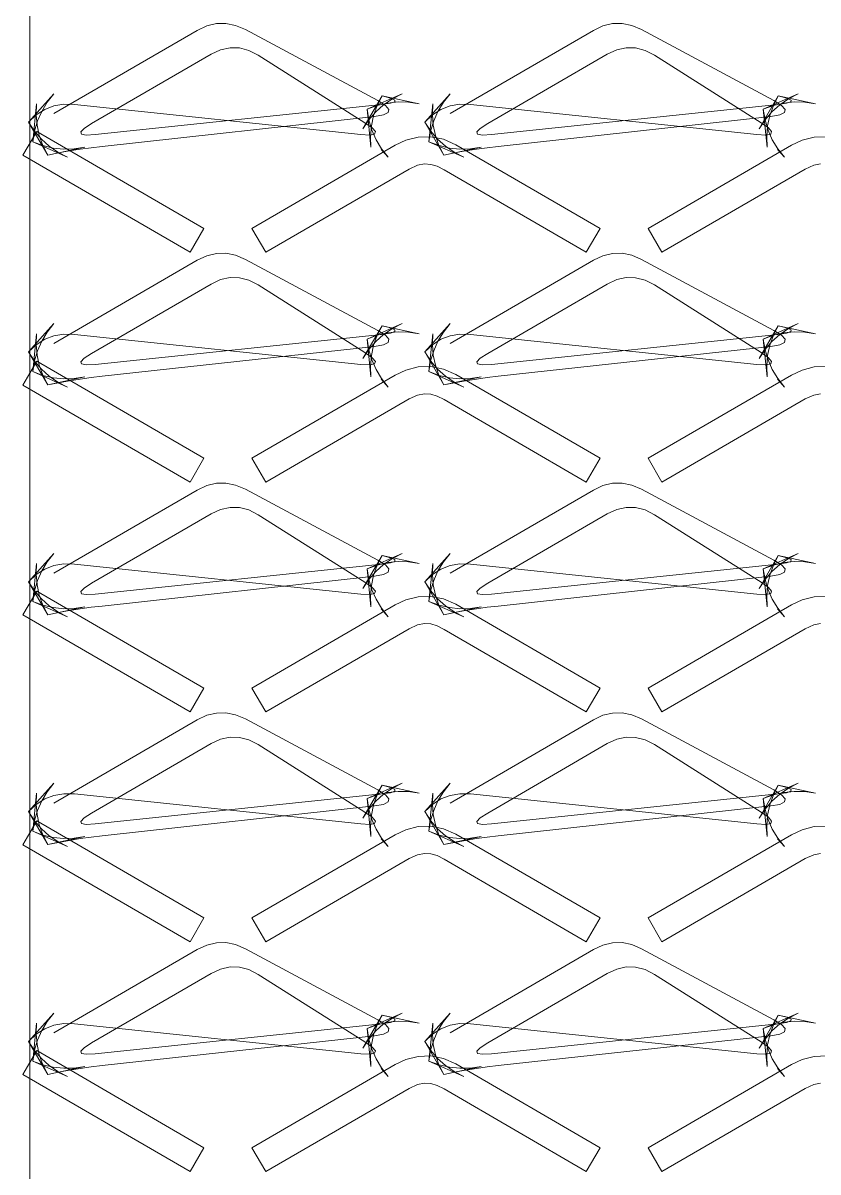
# Model space of a CAD drawing. Header units: metres. Extents: x 0 to 22, y 0 to 162.
# Drawn here: x -0.13 to 14.28, y 17.59 to 38.41 of the extents above; entities that cross this region are included whole.
import ezdxf

# ---------------------------------------------------------------- set-up
doc = ezdxf.new("R2010")
doc.units = ezdxf.units.M
doc.layers.add('TOP', color=1, linetype='Continuous', lineweight=0)

msp = doc.modelspace()

# ---------------------------------------------------------------- linework, layer by layer
at = {"layer": 'TOP'}
for p, q in [((3.032, 38.28), (3.205, 38.361)), ((3.205, 38.361), (3.379, 38.403)), ((3.379, 38.403), (3.554, 38.406)), ((3.554, 38.406), (3.729, 38.37)), ((3.729, 38.37), (3.905, 38.295)), ((10.212, 38.28), (10.385, 38.361)), ((10.385, 38.361), (10.559, 38.403)), ((10.559, 38.403), (10.734, 38.406)), ((10.734, 38.406), (10.909, 38.37)), ((10.909, 38.37), (11.085, 38.295)), ((0.435, 36.772), (3.032, 38.28)), ((3.905, 38.295), (6.305, 37.009)), ((7.615, 36.772), (10.212, 38.28)), ((11.085, 38.295), (13.485, 37.009)), ((3.456, 37.928), (3.283, 37.848)), ((3.627, 37.966), (3.456, 37.928)), ((3.798, 37.962), (3.627, 37.966)), ((3.969, 37.918), (3.798, 37.962)), ((4.138, 37.831), (3.969, 37.918)), ((10.636, 37.928), (10.463, 37.848)), ((10.807, 37.966), (10.636, 37.928)), ((10.978, 37.962), (10.807, 37.966)), ((11.149, 37.918), (10.978, 37.962)), ((11.318, 37.831), (11.149, 37.918)), ((3.283, 37.848), (1.118, 36.591)), ((6.072, 36.607), (4.138, 37.831)), ((10.463, 37.848), (8.298, 36.591)), ((13.252, 36.607), (11.318, 37.831)), ((0.436, 37.131), (-0.025, 36.616)), ((0.314, 36.977), (0.436, 37.131)), ((6.035, 36.496), (6.382, 37.094)), ((6.112, 36.851), (6.744, 37.131)), ((6.382, 37.094), (6.294, 36.918)), ((6.538, 37.054), (6.382, 37.094)), ((6.382, 37.094), (7.058, 36.948)), ((6.744, 37.131), (6.569, 37.041)), ((7.616, 37.131), (7.155, 36.616)), ((7.494, 36.977), (7.616, 37.131)), ((13.215, 36.496), (13.562, 37.094)), ((13.292, 36.851), (13.924, 37.131)), ((13.562, 37.094), (13.474, 36.918)), ((13.718, 37.054), (13.562, 37.094)), ((13.562, 37.094), (14.238, 36.948)), ((13.924, 37.131), (13.749, 37.041)), ((0.122, 36.948), (0.052, 36.261)), ((0.114, 36.752), (0.122, 36.948)), ((0.215, 36.813), (0.314, 36.977)), ((0.268, 36.846), (0.435, 36.91)), ((0.435, 36.91), (0.614, 36.94)), ((0.614, 36.94), (0.806, 36.936)), ((0.806, 36.936), (5.997, 36.392)), ((1.183, 36.392), (6.374, 36.936)), ((6.296, 36.92), (6.112, 36.851)), ((6.294, 36.918), (6.23, 36.737)), ((6.411, 36.932), (6.269, 36.805)), ((6.482, 36.964), (6.296, 36.92)), ((6.305, 37.009), (6.444, 36.921)), ((6.374, 36.936), (6.533, 36.959)), ((6.569, 37.041), (6.411, 36.932)), ((6.444, 36.921), (6.507, 36.849)), ((6.672, 36.983), (6.482, 36.964)), ((6.533, 36.959), (6.614, 36.987)), ((6.615, 37.018), (6.538, 37.054)), ((6.614, 36.987), (6.615, 37.018)), ((6.863, 36.978), (6.672, 36.983)), ((7.058, 36.948), (6.863, 36.978)), ((7.302, 36.948), (7.232, 36.261)), ((7.294, 36.752), (7.302, 36.948)), ((7.395, 36.813), (7.494, 36.977)), ((7.448, 36.846), (7.615, 36.91)), ((7.615, 36.91), (7.794, 36.94)), ((7.794, 36.94), (7.986, 36.936)), ((7.986, 36.936), (13.177, 36.392)), ((8.363, 36.392), (13.554, 36.936)), ((13.476, 36.92), (13.292, 36.851)), ((13.474, 36.918), (13.41, 36.737)), ((13.591, 36.932), (13.449, 36.805)), ((13.662, 36.964), (13.476, 36.92)), ((13.485, 37.009), (13.624, 36.921)), ((13.554, 36.936), (13.713, 36.959)), ((13.749, 37.041), (13.591, 36.932)), ((13.624, 36.921), (13.687, 36.849)), ((13.852, 36.983), (13.662, 36.964)), ((13.713, 36.959), (13.794, 36.987)), ((13.795, 37.018), (13.718, 37.054)), ((13.794, 36.987), (13.795, 37.018)), ((14.043, 36.978), (13.852, 36.983)), ((14.238, 36.948), (14.043, 36.978)), ((-0.025, 36.616), (0.115, 36.748)), ((0.13, 36.561), (0.114, 36.752)), ((0.115, 36.748), (0.268, 36.846)), ((0.138, 36.639), (0.215, 36.813)), ((6.248, 36.718), (1.308, 36.178)), ((6.144, 36.66), (6.035, 36.496)), ((6.182, 36.164), (6.112, 36.851)), ((6.112, 36.851), (6.143, 36.657)), ((6.143, 36.657), (6.198, 36.473)), ((6.269, 36.805), (6.144, 36.66)), ((6.23, 36.737), (6.19, 36.551)), ((6.41, 36.747), (6.248, 36.718)), ((6.496, 36.791), (6.41, 36.747)), ((6.507, 36.849), (6.496, 36.791)), ((7.155, 36.616), (7.295, 36.748)), ((7.31, 36.561), (7.294, 36.752)), ((7.295, 36.748), (7.448, 36.846)), ((7.318, 36.639), (7.395, 36.813)), ((13.428, 36.718), (8.488, 36.178)), ((13.324, 36.66), (13.215, 36.496)), ((13.362, 36.164), (13.292, 36.851)), ((13.292, 36.851), (13.323, 36.657)), ((13.323, 36.657), (13.378, 36.473)), ((13.449, 36.805), (13.324, 36.66)), ((13.41, 36.737), (13.37, 36.551)), ((13.59, 36.747), (13.428, 36.718)), ((13.676, 36.791), (13.59, 36.747)), ((13.687, 36.849), (13.676, 36.791)), ((-0.126, 36.017), (0.126, 36.449)), ((0.084, 36.453), (-0.025, 36.616)), ((-0.025, 36.616), (0.322, 36.019)), ((0.052, 36.261), (0.083, 36.455)), ((0.083, 36.455), (0.138, 36.639)), ((0.209, 36.307), (0.084, 36.453)), ((0.126, 36.449), (3.155, 34.69)), ((0.17, 36.375), (0.13, 36.561)), ((0.982, 36.503), (0.921, 36.439)), ((0.921, 36.439), (0.934, 36.399)), ((1.118, 36.591), (0.982, 36.503)), ((6.204, 36.513), (6.072, 36.607)), ((6.19, 36.551), (6.174, 36.36)), ((6.198, 36.473), (6.275, 36.299)), ((6.263, 36.445), (6.204, 36.513)), ((6.248, 36.402), (6.263, 36.445)), ((7.264, 36.453), (7.155, 36.616)), ((7.155, 36.616), (7.502, 36.019)), ((7.232, 36.261), (7.263, 36.455)), ((7.263, 36.455), (7.318, 36.639)), ((7.389, 36.307), (7.264, 36.453)), ((7.35, 36.375), (7.31, 36.561)), ((8.162, 36.503), (8.101, 36.439)), ((8.101, 36.439), (8.114, 36.399)), ((8.298, 36.591), (8.162, 36.503)), ((13.384, 36.513), (13.252, 36.607)), ((13.37, 36.551), (13.354, 36.36)), ((13.378, 36.473), (13.455, 36.299)), ((13.443, 36.445), (13.384, 36.513)), ((13.428, 36.402), (13.443, 36.445)), ((0.236, 36.193), (0.052, 36.261)), ((0.052, 36.261), (0.684, 35.982)), ((0.234, 36.194), (0.17, 36.375)), ((0.351, 36.18), (0.209, 36.307)), ((0.934, 36.399), (1.021, 36.383)), ((1.021, 36.383), (1.183, 36.392)), ((5.997, 36.392), (6.159, 36.384)), ((6.159, 36.384), (6.248, 36.402)), ((6.174, 36.36), (6.182, 36.164)), ((6.275, 36.299), (6.374, 36.136)), ((6.622, 36.198), (6.815, 36.289)), ((6.815, 36.289), (7.037, 36.346)), ((7.037, 36.346), (7.266, 36.352)), ((7.416, 36.193), (7.232, 36.261)), ((7.232, 36.261), (7.864, 35.982)), ((7.266, 36.352), (7.496, 36.306)), ((7.414, 36.194), (7.35, 36.375)), ((7.531, 36.18), (7.389, 36.307)), ((7.496, 36.306), (7.718, 36.209)), ((8.114, 36.399), (8.201, 36.383)), ((8.201, 36.383), (8.363, 36.392)), ((13.177, 36.392), (13.339, 36.384)), ((13.339, 36.384), (13.428, 36.402)), ((13.354, 36.36), (13.362, 36.164)), ((13.455, 36.299), (13.554, 36.136)), ((13.802, 36.198), (13.995, 36.289)), ((13.995, 36.289), (14.217, 36.346)), ((14.217, 36.346), (14.446, 36.352)), ((0.322, 36.019), (0.234, 36.194)), ((0.423, 36.148), (0.236, 36.193)), ((0.322, 36.019), (0.998, 36.164)), ((0.518, 36.059), (0.322, 36.019)), ((0.509, 36.072), (0.351, 36.18)), ((0.612, 36.129), (0.423, 36.148)), ((0.684, 35.982), (0.509, 36.072)), ((0.715, 36.095), (0.518, 36.059)), ((0.804, 36.134), (0.612, 36.129)), ((0.912, 36.127), (0.715, 36.095)), ((0.998, 36.164), (0.804, 36.134)), ((1.11, 36.154), (0.912, 36.127)), ((1.308, 36.178), (1.11, 36.154)), ((4.025, 34.69), (6.622, 36.198)), ((6.496, 35.982), (6.369, 36.124)), ((6.374, 36.136), (6.496, 35.982)), ((7.502, 36.019), (7.414, 36.194)), ((7.603, 36.148), (7.416, 36.193)), ((7.502, 36.019), (8.178, 36.164)), ((7.698, 36.059), (7.502, 36.019)), ((7.689, 36.072), (7.531, 36.18)), ((7.792, 36.129), (7.603, 36.148)), ((7.864, 35.982), (7.689, 36.072)), ((7.895, 36.095), (7.698, 36.059)), ((7.718, 36.209), (10.335, 34.69)), ((7.984, 36.134), (7.792, 36.129)), ((8.092, 36.127), (7.895, 36.095)), ((8.178, 36.164), (7.984, 36.134)), ((8.29, 36.154), (8.092, 36.127)), ((8.488, 36.178), (8.29, 36.154)), ((11.205, 34.69), (13.802, 36.198)), ((13.676, 35.982), (13.549, 36.124)), ((13.554, 36.136), (13.676, 35.982)), ((2.904, 34.258), (-0.126, 36.017)), ((7.026, 35.835), (6.873, 35.766)), ((7.15, 35.859), (7.026, 35.835)), ((7.266, 35.852), (7.15, 35.859)), ((7.383, 35.819), (7.266, 35.852)), ((7.507, 35.755), (7.383, 35.819)), ((14.206, 35.835), (14.053, 35.766)), ((14.33, 35.859), (14.206, 35.835)), ((6.873, 35.766), (4.276, 34.258)), ((10.084, 34.258), (7.507, 35.755)), ((14.053, 35.766), (11.456, 34.258)), ((3.155, 34.69), (2.904, 34.258)), ((4.276, 34.258), (4.025, 34.69)), ((10.335, 34.69), (10.084, 34.258)), ((11.456, 34.258), (11.205, 34.69)), ((3.032, 34.116), (3.205, 34.197)), ((3.205, 34.197), (3.379, 34.239)), ((3.379, 34.239), (3.554, 34.242)), ((3.554, 34.242), (3.729, 34.206)), ((3.729, 34.206), (3.905, 34.131)), ((10.212, 34.116), (10.385, 34.197)), ((10.385, 34.197), (10.559, 34.239)), ((10.559, 34.239), (10.734, 34.242)), ((10.734, 34.242), (10.909, 34.206)), ((10.909, 34.206), (11.085, 34.131)), ((0.435, 32.608), (3.032, 34.116)), ((3.905, 34.131), (6.305, 32.844)), ((7.615, 32.608), (10.212, 34.116)), ((11.085, 34.131), (13.485, 32.844)), ((3.456, 33.763), (3.283, 33.683)), ((3.627, 33.801), (3.456, 33.763)), ((3.798, 33.798), (3.627, 33.801)), ((3.969, 33.753), (3.798, 33.798)), ((4.138, 33.667), (3.969, 33.753)), ((10.636, 33.763), (10.463, 33.683)), ((10.807, 33.801), (10.636, 33.763)), ((10.978, 33.798), (10.807, 33.801)), ((11.149, 33.753), (10.978, 33.798)), ((11.318, 33.667), (11.149, 33.753)), ((3.283, 33.683), (1.118, 32.427)), ((6.072, 32.443), (4.138, 33.667)), ((10.463, 33.683), (8.298, 32.427)), ((13.252, 32.443), (11.318, 33.667)), ((0.436, 32.966), (-0.025, 32.452)), ((0.314, 32.813), (0.436, 32.966)), ((6.035, 32.332), (6.382, 32.929)), ((6.112, 32.687), (6.744, 32.966)), ((6.382, 32.929), (6.294, 32.754)), ((6.538, 32.889), (6.382, 32.929)), ((6.382, 32.929), (7.058, 32.784)), ((6.744, 32.966), (6.569, 32.876)), ((7.616, 32.966), (7.155, 32.452)), ((7.494, 32.813), (7.616, 32.966)), ((13.215, 32.332), (13.562, 32.929)), ((13.292, 32.687), (13.924, 32.966)), ((13.562, 32.929), (13.474, 32.754)), ((13.718, 32.889), (13.562, 32.929)), ((13.562, 32.929), (14.238, 32.784)), ((13.924, 32.966), (13.749, 32.876)), ((0.122, 32.784), (0.052, 32.097)), ((0.114, 32.588), (0.122, 32.784)), ((0.215, 32.649), (0.314, 32.813)), ((0.268, 32.682), (0.435, 32.746)), ((0.435, 32.746), (0.614, 32.776)), ((0.614, 32.776), (0.806, 32.772)), ((0.806, 32.772), (5.997, 32.228)), ((1.183, 32.228), (6.374, 32.772)), ((6.296, 32.756), (6.112, 32.687)), ((6.294, 32.754), (6.23, 32.573)), ((6.411, 32.768), (6.269, 32.641)), ((6.482, 32.8), (6.296, 32.756)), ((6.305, 32.844), (6.444, 32.757)), ((6.374, 32.772), (6.533, 32.795)), ((6.569, 32.876), (6.411, 32.768)), ((6.444, 32.757), (6.507, 32.684)), ((6.672, 32.819), (6.482, 32.8)), ((6.533, 32.795), (6.614, 32.822)), ((6.615, 32.854), (6.538, 32.889)), ((6.614, 32.822), (6.615, 32.854)), ((6.863, 32.814), (6.672, 32.819)), ((7.058, 32.784), (6.863, 32.814)), ((7.302, 32.784), (7.232, 32.097)), ((7.294, 32.588), (7.302, 32.784)), ((7.395, 32.649), (7.494, 32.813)), ((7.448, 32.682), (7.615, 32.746)), ((7.615, 32.746), (7.794, 32.776)), ((7.794, 32.776), (7.986, 32.772)), ((7.986, 32.772), (13.177, 32.228)), ((8.363, 32.228), (13.554, 32.772)), ((13.476, 32.756), (13.292, 32.687)), ((13.474, 32.754), (13.41, 32.573)), ((13.591, 32.768), (13.449, 32.641)), ((13.662, 32.8), (13.476, 32.756)), ((13.485, 32.844), (13.624, 32.757)), ((13.554, 32.772), (13.713, 32.795)), ((13.749, 32.876), (13.591, 32.768)), ((13.624, 32.757), (13.687, 32.684)), ((13.852, 32.819), (13.662, 32.8)), ((13.713, 32.795), (13.794, 32.822)), ((13.795, 32.854), (13.718, 32.889)), ((13.794, 32.822), (13.795, 32.854)), ((14.043, 32.814), (13.852, 32.819)), ((14.238, 32.784), (14.043, 32.814)), ((-0.025, 32.452), (0.115, 32.584)), ((0.13, 32.397), (0.114, 32.588)), ((0.115, 32.584), (0.268, 32.682)), ((0.138, 32.475), (0.215, 32.649)), ((6.248, 32.554), (1.308, 32.014)), ((6.144, 32.496), (6.035, 32.332)), ((6.182, 32), (6.112, 32.687)), ((6.112, 32.687), (6.143, 32.493)), ((6.143, 32.493), (6.198, 32.309)), ((6.269, 32.641), (6.144, 32.496)), ((6.23, 32.573), (6.19, 32.387)), ((6.41, 32.583), (6.248, 32.554)), ((6.496, 32.626), (6.41, 32.583)), ((6.507, 32.684), (6.496, 32.626)), ((7.155, 32.452), (7.295, 32.584)), ((7.31, 32.397), (7.294, 32.588)), ((7.295, 32.584), (7.448, 32.682)), ((7.318, 32.475), (7.395, 32.649)), ((13.428, 32.554), (8.488, 32.014)), ((13.324, 32.496), (13.215, 32.332)), ((13.362, 32), (13.292, 32.687)), ((13.292, 32.687), (13.323, 32.493)), ((13.323, 32.493), (13.378, 32.309)), ((13.449, 32.641), (13.324, 32.496)), ((13.41, 32.573), (13.37, 32.387)), ((13.59, 32.583), (13.428, 32.554)), ((13.676, 32.626), (13.59, 32.583)), ((13.687, 32.684), (13.676, 32.626)), ((-0.126, 31.852), (0.126, 32.285)), ((0.084, 32.288), (-0.025, 32.452)), ((-0.025, 32.452), (0.322, 31.854)), ((0.052, 32.097), (0.083, 32.291)), ((0.083, 32.291), (0.138, 32.475)), ((0.209, 32.143), (0.084, 32.288)), ((0.126, 32.285), (3.155, 30.526)), ((0.17, 32.211), (0.13, 32.397)), ((0.982, 32.338), (0.921, 32.274)), ((0.921, 32.274), (0.934, 32.235)), ((1.118, 32.427), (0.982, 32.338)), ((6.204, 32.349), (6.072, 32.443)), ((6.19, 32.387), (6.174, 32.196)), ((6.198, 32.309), (6.275, 32.135)), ((6.263, 32.28), (6.204, 32.349)), ((6.248, 32.237), (6.263, 32.28)), ((7.264, 32.288), (7.155, 32.452)), ((7.155, 32.452), (7.502, 31.854)), ((7.232, 32.097), (7.263, 32.291)), ((7.263, 32.291), (7.318, 32.475)), ((7.389, 32.143), (7.264, 32.288)), ((7.35, 32.211), (7.31, 32.397)), ((8.162, 32.338), (8.101, 32.274)), ((8.101, 32.274), (8.114, 32.235)), ((8.298, 32.427), (8.162, 32.338)), ((13.384, 32.349), (13.252, 32.443)), ((13.37, 32.387), (13.354, 32.196)), ((13.378, 32.309), (13.455, 32.135)), ((13.443, 32.28), (13.384, 32.349)), ((13.428, 32.237), (13.443, 32.28)), ((0.236, 32.028), (0.052, 32.097)), ((0.052, 32.097), (0.684, 31.817)), ((0.234, 32.03), (0.17, 32.211)), ((0.351, 32.016), (0.209, 32.143)), ((0.934, 32.235), (1.021, 32.219)), ((1.021, 32.219), (1.183, 32.228)), ((5.997, 32.228), (6.159, 32.22)), ((6.159, 32.22), (6.248, 32.237)), ((6.174, 32.196), (6.182, 32)), ((6.275, 32.135), (6.374, 31.971)), ((6.622, 32.034), (6.815, 32.125)), ((6.815, 32.125), (7.037, 32.181)), ((7.037, 32.181), (7.266, 32.188)), ((7.416, 32.028), (7.232, 32.097)), ((7.232, 32.097), (7.864, 31.817)), ((7.266, 32.188), (7.496, 32.141)), ((7.414, 32.03), (7.35, 32.211)), ((7.531, 32.016), (7.389, 32.143)), ((7.496, 32.141), (7.718, 32.044)), ((8.114, 32.235), (8.201, 32.219)), ((8.201, 32.219), (8.363, 32.228)), ((13.177, 32.228), (13.339, 32.22)), ((13.339, 32.22), (13.428, 32.237)), ((13.354, 32.196), (13.362, 32)), ((13.455, 32.135), (13.554, 31.971)), ((13.802, 32.034), (13.995, 32.125)), ((13.995, 32.125), (14.217, 32.181)), ((14.217, 32.181), (14.446, 32.188)), ((0.322, 31.854), (0.234, 32.03)), ((0.423, 31.984), (0.236, 32.028)), ((0.322, 31.854), (0.998, 32)), ((0.518, 31.894), (0.322, 31.854)), ((0.509, 31.907), (0.351, 32.016)), ((0.612, 31.965), (0.423, 31.984)), ((0.684, 31.817), (0.509, 31.907)), ((0.715, 31.93), (0.518, 31.894)), ((0.804, 31.97), (0.612, 31.965)), ((0.912, 31.962), (0.715, 31.93)), ((0.998, 32), (0.804, 31.97)), ((1.11, 31.99), (0.912, 31.962)), ((1.308, 32.014), (1.11, 31.99)), ((4.025, 30.526), (6.622, 32.034)), ((6.496, 31.817), (6.369, 31.959)), ((6.374, 31.971), (6.496, 31.817)), ((7.502, 31.854), (7.414, 32.03)), ((7.603, 31.984), (7.416, 32.028)), ((7.502, 31.854), (8.178, 32)), ((7.698, 31.894), (7.502, 31.854)), ((7.689, 31.907), (7.531, 32.016)), ((7.792, 31.965), (7.603, 31.984)), ((7.864, 31.817), (7.689, 31.907)), ((7.895, 31.93), (7.698, 31.894)), ((7.718, 32.044), (10.335, 30.526)), ((7.984, 31.97), (7.792, 31.965)), ((8.092, 31.962), (7.895, 31.93)), ((8.178, 32), (7.984, 31.97)), ((8.29, 31.99), (8.092, 31.962)), ((8.488, 32.014), (8.29, 31.99)), ((11.205, 30.526), (13.802, 32.034)), ((13.676, 31.817), (13.549, 31.959)), ((13.554, 31.971), (13.676, 31.817)), ((2.904, 30.093), (-0.126, 31.852)), ((7.026, 31.671), (6.873, 31.601)), ((7.15, 31.694), (7.026, 31.671)), ((7.266, 31.688), (7.15, 31.694)), ((7.383, 31.654), (7.266, 31.688)), ((7.507, 31.591), (7.383, 31.654)), ((14.206, 31.671), (14.053, 31.601)), ((14.33, 31.694), (14.206, 31.671)), ((6.873, 31.601), (4.276, 30.093)), ((10.084, 30.093), (7.507, 31.591)), ((14.053, 31.601), (11.456, 30.093)), ((3.155, 30.526), (2.904, 30.093)), ((4.276, 30.093), (4.025, 30.526)), ((10.335, 30.526), (10.084, 30.093)), ((11.456, 30.093), (11.205, 30.526)), ((3.032, 29.951), (3.205, 30.032)), ((3.205, 30.032), (3.379, 30.074)), ((3.379, 30.074), (3.554, 30.077)), ((3.554, 30.077), (3.729, 30.041)), ((3.729, 30.041), (3.905, 29.966)), ((10.212, 29.951), (10.385, 30.032)), ((10.385, 30.032), (10.559, 30.074)), ((10.559, 30.074), (10.734, 30.077)), ((10.734, 30.077), (10.909, 30.041)), ((10.909, 30.041), (11.085, 29.966)), ((0.435, 28.444), (3.032, 29.951)), ((3.905, 29.966), (6.305, 28.68)), ((7.615, 28.444), (10.212, 29.951)), ((11.085, 29.966), (13.485, 28.68)), ((3.456, 29.599), (3.283, 29.519)), ((3.627, 29.637), (3.456, 29.599)), ((3.798, 29.634), (3.627, 29.637)), ((3.969, 29.589), (3.798, 29.634)), ((4.138, 29.503), (3.969, 29.589)), ((10.636, 29.599), (10.463, 29.519)), ((10.807, 29.637), (10.636, 29.599)), ((10.978, 29.634), (10.807, 29.637)), ((11.149, 29.589), (10.978, 29.634)), ((11.318, 29.503), (11.149, 29.589)), ((3.283, 29.519), (1.118, 28.262)), ((6.072, 28.279), (4.138, 29.503)), ((10.463, 29.519), (8.298, 28.262)), ((13.252, 28.279), (11.318, 29.503)), ((0.436, 28.802), (-0.025, 28.288)), ((0.314, 28.648), (0.436, 28.802)), ((6.035, 28.167), (6.382, 28.765)), ((6.112, 28.523), (6.744, 28.802)), ((6.382, 28.765), (6.294, 28.589)), ((6.538, 28.725), (6.382, 28.765)), ((6.382, 28.765), (7.058, 28.62)), ((6.744, 28.802), (6.569, 28.712)), ((7.616, 28.802), (7.155, 28.288)), ((7.494, 28.648), (7.616, 28.802)), ((13.215, 28.167), (13.562, 28.765)), ((13.292, 28.523), (13.924, 28.802)), ((13.562, 28.765), (13.474, 28.589)), ((13.718, 28.725), (13.562, 28.765)), ((13.562, 28.765), (14.238, 28.62)), ((13.924, 28.802), (13.749, 28.712)), ((0.122, 28.62), (0.052, 27.932)), ((0.114, 28.423), (0.122, 28.62)), ((0.215, 28.484), (0.314, 28.648)), ((0.268, 28.517), (0.435, 28.582)), ((0.435, 28.582), (0.614, 28.612)), ((0.614, 28.612), (0.806, 28.608)), ((0.806, 28.608), (5.997, 28.063)), ((1.183, 28.063), (6.374, 28.608)), ((6.296, 28.591), (6.112, 28.523)), ((6.294, 28.589), (6.23, 28.409)), ((6.411, 28.603), (6.269, 28.477)), ((6.482, 28.635), (6.296, 28.591)), ((6.305, 28.68), (6.444, 28.593)), ((6.374, 28.608), (6.533, 28.631)), ((6.569, 28.712), (6.411, 28.603)), ((6.444, 28.593), (6.507, 28.52)), ((6.672, 28.655), (6.482, 28.635)), ((6.533, 28.631), (6.614, 28.658)), ((6.615, 28.689), (6.538, 28.725)), ((6.614, 28.658), (6.615, 28.689)), ((6.863, 28.649), (6.672, 28.655)), ((7.058, 28.62), (6.863, 28.649)), ((7.302, 28.62), (7.232, 27.932)), ((7.294, 28.423), (7.302, 28.62)), ((7.395, 28.484), (7.494, 28.648)), ((7.448, 28.517), (7.615, 28.582)), ((7.615, 28.582), (7.794, 28.612)), ((7.794, 28.612), (7.986, 28.608)), ((7.986, 28.608), (13.177, 28.063)), ((8.363, 28.063), (13.554, 28.608)), ((13.476, 28.591), (13.292, 28.523)), ((13.474, 28.589), (13.41, 28.409)), ((13.591, 28.603), (13.449, 28.477)), ((13.662, 28.635), (13.476, 28.591)), ((13.485, 28.68), (13.624, 28.593)), ((13.554, 28.608), (13.713, 28.631)), ((13.749, 28.712), (13.591, 28.603)), ((13.624, 28.593), (13.687, 28.52)), ((13.852, 28.655), (13.662, 28.635)), ((13.713, 28.631), (13.794, 28.658)), ((13.795, 28.689), (13.718, 28.725)), ((13.794, 28.658), (13.795, 28.689)), ((14.043, 28.649), (13.852, 28.655)), ((14.238, 28.62), (14.043, 28.649)), ((-0.025, 28.288), (0.115, 28.419)), ((0.13, 28.232), (0.114, 28.423)), ((0.115, 28.419), (0.268, 28.517)), ((0.138, 28.31), (0.215, 28.484)), ((6.248, 28.389), (1.308, 27.849)), ((6.144, 28.331), (6.035, 28.167)), ((6.182, 27.835), (6.112, 28.523)), ((6.112, 28.523), (6.143, 28.329)), ((6.143, 28.329), (6.198, 28.145)), ((6.269, 28.477), (6.144, 28.331)), ((6.23, 28.409), (6.19, 28.223)), ((6.41, 28.418), (6.248, 28.389)), ((6.496, 28.462), (6.41, 28.418)), ((6.507, 28.52), (6.496, 28.462)), ((7.155, 28.288), (7.295, 28.419)), ((7.31, 28.232), (7.294, 28.423)), ((7.295, 28.419), (7.448, 28.517)), ((7.318, 28.31), (7.395, 28.484)), ((13.428, 28.389), (8.488, 27.849)), ((13.324, 28.331), (13.215, 28.167)), ((13.362, 27.835), (13.292, 28.523)), ((13.292, 28.523), (13.323, 28.329)), ((13.323, 28.329), (13.378, 28.145)), ((13.449, 28.477), (13.324, 28.331)), ((13.41, 28.409), (13.37, 28.223)), ((13.59, 28.418), (13.428, 28.389)), ((13.676, 28.462), (13.59, 28.418)), ((13.687, 28.52), (13.676, 28.462)), ((-0.126, 27.688), (0.126, 28.12)), ((0.084, 28.124), (-0.025, 28.288)), ((-0.025, 28.288), (0.322, 27.69)), ((0.052, 27.932), (0.083, 28.126)), ((0.083, 28.126), (0.138, 28.31)), ((0.209, 27.978), (0.084, 28.124)), ((0.126, 28.12), (3.155, 26.361)), ((0.17, 28.046), (0.13, 28.232)), ((0.982, 28.174), (0.921, 28.11)), ((0.921, 28.11), (0.934, 28.07)), ((1.118, 28.262), (0.982, 28.174)), ((6.204, 28.184), (6.072, 28.279)), ((6.19, 28.223), (6.174, 28.032)), ((6.198, 28.145), (6.275, 27.971)), ((6.263, 28.116), (6.204, 28.184)), ((6.248, 28.073), (6.263, 28.116)), ((7.264, 28.124), (7.155, 28.288)), ((7.155, 28.288), (7.502, 27.69)), ((7.232, 27.932), (7.263, 28.126)), ((7.263, 28.126), (7.318, 28.31)), ((7.389, 27.978), (7.264, 28.124)), ((7.35, 28.046), (7.31, 28.232)), ((8.162, 28.174), (8.101, 28.11)), ((8.101, 28.11), (8.114, 28.07)), ((8.298, 28.262), (8.162, 28.174)), ((13.384, 28.184), (13.252, 28.279)), ((13.37, 28.223), (13.354, 28.032)), ((13.378, 28.145), (13.455, 27.971)), ((13.443, 28.116), (13.384, 28.184)), ((13.428, 28.073), (13.443, 28.116)), ((0.236, 27.864), (0.052, 27.932)), ((0.052, 27.932), (0.684, 27.653)), ((0.234, 27.865), (0.17, 28.046)), ((0.351, 27.851), (0.209, 27.978)), ((0.934, 28.07), (1.021, 28.055)), ((1.021, 28.055), (1.183, 28.063)), ((5.997, 28.063), (6.159, 28.055)), ((6.159, 28.055), (6.248, 28.073)), ((6.174, 28.032), (6.182, 27.835)), ((6.275, 27.971), (6.374, 27.807)), ((6.622, 27.869), (6.815, 27.96)), ((6.815, 27.96), (7.037, 28.017)), ((7.037, 28.017), (7.266, 28.024)), ((7.416, 27.864), (7.232, 27.932)), ((7.232, 27.932), (7.864, 27.653)), ((7.266, 28.024), (7.496, 27.977)), ((7.414, 27.865), (7.35, 28.046)), ((7.531, 27.851), (7.389, 27.978)), ((7.496, 27.977), (7.718, 27.88)), ((8.114, 28.07), (8.201, 28.055)), ((8.201, 28.055), (8.363, 28.063)), ((13.177, 28.063), (13.339, 28.055)), ((13.339, 28.055), (13.428, 28.073)), ((13.354, 28.032), (13.362, 27.835)), ((13.455, 27.971), (13.554, 27.807)), ((13.802, 27.869), (13.995, 27.96)), ((13.995, 27.96), (14.217, 28.017)), ((14.217, 28.017), (14.446, 28.024)), ((0.322, 27.69), (0.234, 27.865)), ((0.423, 27.82), (0.236, 27.864)), ((0.322, 27.69), (0.998, 27.835)), ((0.518, 27.73), (0.322, 27.69)), ((0.509, 27.743), (0.351, 27.851)), ((0.612, 27.8), (0.423, 27.82)), ((0.684, 27.653), (0.509, 27.743)), ((0.715, 27.766), (0.518, 27.73)), ((0.804, 27.805), (0.612, 27.8)), ((0.912, 27.798), (0.715, 27.766)), ((0.998, 27.835), (0.804, 27.805)), ((1.11, 27.826), (0.912, 27.798)), ((1.308, 27.849), (1.11, 27.826)), ((4.025, 26.361), (6.622, 27.869)), ((6.496, 27.653), (6.369, 27.795)), ((6.374, 27.807), (6.496, 27.653)), ((7.502, 27.69), (7.414, 27.865)), ((7.603, 27.82), (7.416, 27.864)), ((7.502, 27.69), (8.178, 27.835)), ((7.698, 27.73), (7.502, 27.69)), ((7.689, 27.743), (7.531, 27.851)), ((7.792, 27.8), (7.603, 27.82)), ((7.864, 27.653), (7.689, 27.743)), ((7.895, 27.766), (7.698, 27.73)), ((7.718, 27.88), (10.335, 26.361)), ((7.984, 27.805), (7.792, 27.8)), ((8.092, 27.798), (7.895, 27.766)), ((8.178, 27.835), (7.984, 27.805)), ((8.29, 27.826), (8.092, 27.798)), ((8.488, 27.849), (8.29, 27.826)), ((11.205, 26.361), (13.802, 27.869)), ((13.676, 27.653), (13.549, 27.795)), ((13.554, 27.807), (13.676, 27.653)), ((2.904, 25.929), (-0.126, 27.688)), ((7.026, 27.507), (6.873, 27.437)), ((7.15, 27.53), (7.026, 27.507)), ((7.266, 27.524), (7.15, 27.53)), ((7.383, 27.49), (7.266, 27.524)), ((7.507, 27.426), (7.383, 27.49)), ((14.206, 27.507), (14.053, 27.437)), ((14.33, 27.53), (14.206, 27.507)), ((6.873, 27.437), (4.276, 25.929)), ((10.084, 25.929), (7.507, 27.426)), ((14.053, 27.437), (11.456, 25.929)), ((3.155, 26.361), (2.904, 25.929)), ((4.276, 25.929), (4.025, 26.361)), ((10.335, 26.361), (10.084, 25.929)), ((11.456, 25.929), (11.205, 26.361)), ((3.032, 25.787), (3.205, 25.868)), ((3.205, 25.868), (3.379, 25.91)), ((3.379, 25.91), (3.554, 25.913)), ((3.554, 25.913), (3.729, 25.877)), ((3.729, 25.877), (3.905, 25.802)), ((10.212, 25.787), (10.385, 25.868)), ((10.385, 25.868), (10.559, 25.91)), ((10.559, 25.91), (10.734, 25.913)), ((10.734, 25.913), (10.909, 25.877)), ((10.909, 25.877), (11.085, 25.802)), ((0.435, 24.279), (3.032, 25.787)), ((3.905, 25.802), (6.305, 24.516)), ((7.615, 24.279), (10.212, 25.787)), ((11.085, 25.802), (13.485, 24.516)), ((3.456, 25.434), (3.283, 25.355)), ((3.627, 25.473), (3.456, 25.434)), ((3.798, 25.469), (3.627, 25.473)), ((3.969, 25.425), (3.798, 25.469)), ((4.138, 25.338), (3.969, 25.425)), ((10.636, 25.434), (10.463, 25.355)), ((10.807, 25.473), (10.636, 25.434)), ((10.978, 25.469), (10.807, 25.473)), ((11.149, 25.425), (10.978, 25.469)), ((11.318, 25.338), (11.149, 25.425)), ((3.283, 25.355), (1.118, 24.098)), ((6.072, 24.114), (4.138, 25.338)), ((10.463, 25.355), (8.298, 24.098)), ((13.252, 24.114), (11.318, 25.338)), ((0.436, 24.638), (-0.025, 24.123)), ((0.314, 24.484), (0.436, 24.638)), ((6.035, 24.003), (6.382, 24.601)), ((6.112, 24.358), (6.744, 24.638)), ((6.382, 24.601), (6.294, 24.425)), ((6.538, 24.561), (6.382, 24.601)), ((6.382, 24.601), (7.058, 24.455)), ((6.744, 24.638), (6.569, 24.548)), ((7.616, 24.638), (7.155, 24.123)), ((7.494, 24.484), (7.616, 24.638)), ((13.215, 24.003), (13.562, 24.601)), ((13.292, 24.358), (13.924, 24.638)), ((13.562, 24.601), (13.474, 24.425)), ((13.718, 24.561), (13.562, 24.601)), ((13.562, 24.601), (14.238, 24.455)), ((13.924, 24.638), (13.749, 24.548)), ((0.122, 24.455), (0.052, 23.768)), ((0.114, 24.259), (0.122, 24.455)), ((0.215, 24.32), (0.314, 24.484)), ((0.268, 24.353), (0.435, 24.417)), ((0.435, 24.417), (0.614, 24.447)), ((0.614, 24.447), (0.806, 24.443)), ((0.806, 24.443), (5.997, 23.899)), ((1.183, 23.899), (6.374, 24.443)), ((6.296, 24.427), (6.112, 24.358)), ((6.294, 24.425), (6.23, 24.244)), ((6.411, 24.439), (6.269, 24.312)), ((6.482, 24.471), (6.296, 24.427)), ((6.305, 24.516), (6.444, 24.428)), ((6.374, 24.443), (6.533, 24.466)), ((6.569, 24.548), (6.411, 24.439)), ((6.444, 24.428), (6.507, 24.356)), ((6.672, 24.49), (6.482, 24.471)), ((6.533, 24.466), (6.614, 24.494)), ((6.615, 24.525), (6.538, 24.561)), ((6.614, 24.494), (6.615, 24.525)), ((6.863, 24.485), (6.672, 24.49)), ((7.058, 24.455), (6.863, 24.485)), ((7.302, 24.455), (7.232, 23.768)), ((7.294, 24.259), (7.302, 24.455)), ((7.395, 24.32), (7.494, 24.484)), ((7.448, 24.353), (7.615, 24.417)), ((7.615, 24.417), (7.794, 24.447)), ((7.794, 24.447), (7.986, 24.443)), ((7.986, 24.443), (13.177, 23.899)), ((8.363, 23.899), (13.554, 24.443)), ((13.476, 24.427), (13.292, 24.358)), ((13.474, 24.425), (13.41, 24.244)), ((13.591, 24.439), (13.449, 24.312)), ((13.662, 24.471), (13.476, 24.427)), ((13.485, 24.516), (13.624, 24.428)), ((13.554, 24.443), (13.713, 24.466)), ((13.749, 24.548), (13.591, 24.439)), ((13.624, 24.428), (13.687, 24.356)), ((13.852, 24.49), (13.662, 24.471)), ((13.713, 24.466), (13.794, 24.494)), ((13.795, 24.525), (13.718, 24.561)), ((13.794, 24.494), (13.795, 24.525)), ((14.043, 24.485), (13.852, 24.49)), ((14.238, 24.455), (14.043, 24.485)), ((-0.025, 24.123), (0.115, 24.255)), ((0.13, 24.068), (0.114, 24.259)), ((0.115, 24.255), (0.268, 24.353)), ((0.138, 24.146), (0.215, 24.32)), ((6.248, 24.225), (1.308, 23.685)), ((6.144, 24.167), (6.035, 24.003)), ((6.182, 23.671), (6.112, 24.358)), ((6.112, 24.358), (6.143, 24.164)), ((6.143, 24.164), (6.198, 23.98)), ((6.269, 24.312), (6.144, 24.167)), ((6.23, 24.244), (6.19, 24.058)), ((6.41, 24.254), (6.248, 24.225)), ((6.496, 24.298), (6.41, 24.254)), ((6.507, 24.356), (6.496, 24.298)), ((7.155, 24.123), (7.295, 24.255)), ((7.31, 24.068), (7.294, 24.259)), ((7.295, 24.255), (7.448, 24.353)), ((7.318, 24.146), (7.395, 24.32)), ((13.428, 24.225), (8.488, 23.685)), ((13.324, 24.167), (13.215, 24.003)), ((13.362, 23.671), (13.292, 24.358)), ((13.292, 24.358), (13.323, 24.164)), ((13.323, 24.164), (13.378, 23.98)), ((13.449, 24.312), (13.324, 24.167)), ((13.41, 24.244), (13.37, 24.058)), ((13.59, 24.254), (13.428, 24.225)), ((13.676, 24.298), (13.59, 24.254)), ((13.687, 24.356), (13.676, 24.298)), ((-0.126, 23.524), (0.126, 23.956)), ((0.084, 23.959), (-0.025, 24.123)), ((-0.025, 24.123), (0.322, 23.526)), ((0.052, 23.768), (0.083, 23.962)), ((0.083, 23.962), (0.138, 24.146)), ((0.209, 23.814), (0.084, 23.959)), ((0.126, 23.956), (3.155, 22.197)), ((0.17, 23.882), (0.13, 24.068)), ((0.982, 24.01), (0.921, 23.946)), ((0.921, 23.946), (0.934, 23.906)), ((1.118, 24.098), (0.982, 24.01)), ((6.204, 24.02), (6.072, 24.114)), ((6.19, 24.058), (6.174, 23.867)), ((6.198, 23.98), (6.275, 23.806)), ((6.263, 23.951), (6.204, 24.02)), ((6.248, 23.908), (6.263, 23.951)), ((7.264, 23.959), (7.155, 24.123)), ((7.155, 24.123), (7.502, 23.526)), ((7.232, 23.768), (7.263, 23.962)), ((7.263, 23.962), (7.318, 24.146)), ((7.389, 23.814), (7.264, 23.959)), ((7.35, 23.882), (7.31, 24.068)), ((8.162, 24.01), (8.101, 23.946)), ((8.101, 23.946), (8.114, 23.906)), ((8.298, 24.098), (8.162, 24.01)), ((13.384, 24.02), (13.252, 24.114)), ((13.37, 24.058), (13.354, 23.867)), ((13.378, 23.98), (13.455, 23.806)), ((13.443, 23.951), (13.384, 24.02)), ((13.428, 23.908), (13.443, 23.951)), ((0.236, 23.699), (0.052, 23.768)), ((0.052, 23.768), (0.684, 23.488)), ((0.234, 23.701), (0.17, 23.882)), ((0.351, 23.687), (0.209, 23.814)), ((0.934, 23.906), (1.021, 23.89)), ((1.021, 23.89), (1.183, 23.899)), ((5.997, 23.899), (6.159, 23.891)), ((6.159, 23.891), (6.248, 23.908)), ((6.174, 23.867), (6.182, 23.671)), ((6.275, 23.806), (6.374, 23.642)), ((6.622, 23.705), (6.815, 23.796)), ((6.815, 23.796), (7.037, 23.853)), ((7.037, 23.853), (7.266, 23.859)), ((7.416, 23.699), (7.232, 23.768)), ((7.232, 23.768), (7.864, 23.488)), ((7.266, 23.859), (7.496, 23.813)), ((7.414, 23.701), (7.35, 23.882)), ((7.531, 23.687), (7.389, 23.814)), ((7.496, 23.813), (7.718, 23.715)), ((8.114, 23.906), (8.201, 23.89)), ((8.201, 23.89), (8.363, 23.899)), ((13.177, 23.899), (13.339, 23.891)), ((13.339, 23.891), (13.428, 23.908)), ((13.354, 23.867), (13.362, 23.671)), ((13.455, 23.806), (13.554, 23.642)), ((13.802, 23.705), (13.995, 23.796)), ((13.995, 23.796), (14.217, 23.853)), ((14.217, 23.853), (14.446, 23.859)), ((0.322, 23.526), (0.234, 23.701)), ((0.423, 23.655), (0.236, 23.699)), ((0.322, 23.526), (0.998, 23.671)), ((0.518, 23.566), (0.322, 23.526)), ((0.509, 23.579), (0.351, 23.687)), ((0.612, 23.636), (0.423, 23.655)), ((0.684, 23.488), (0.509, 23.579)), ((0.715, 23.601), (0.518, 23.566)), ((0.804, 23.641), (0.612, 23.636)), ((0.912, 23.633), (0.715, 23.601)), ((0.998, 23.671), (0.804, 23.641)), ((1.11, 23.661), (0.912, 23.633)), ((1.308, 23.685), (1.11, 23.661)), ((4.025, 22.197), (6.622, 23.705)), ((6.496, 23.488), (6.369, 23.631)), ((6.374, 23.642), (6.496, 23.488)), ((7.502, 23.526), (7.414, 23.701)), ((7.603, 23.655), (7.416, 23.699)), ((7.502, 23.526), (8.178, 23.671)), ((7.698, 23.566), (7.502, 23.526)), ((7.689, 23.579), (7.531, 23.687)), ((7.792, 23.636), (7.603, 23.655)), ((7.864, 23.488), (7.689, 23.579)), ((7.895, 23.601), (7.698, 23.566)), ((7.718, 23.715), (10.335, 22.197)), ((7.984, 23.641), (7.792, 23.636)), ((8.092, 23.633), (7.895, 23.601)), ((8.178, 23.671), (7.984, 23.641)), ((8.29, 23.661), (8.092, 23.633)), ((8.488, 23.685), (8.29, 23.661)), ((11.205, 22.197), (13.802, 23.705)), ((13.676, 23.488), (13.549, 23.631)), ((13.554, 23.642), (13.676, 23.488)), ((2.904, 21.765), (-0.126, 23.524)), ((7.026, 23.342), (6.873, 23.272)), ((7.15, 23.366), (7.026, 23.342)), ((7.266, 23.359), (7.15, 23.366)), ((7.383, 23.326), (7.266, 23.359)), ((7.507, 23.262), (7.383, 23.326)), ((14.206, 23.342), (14.053, 23.272)), ((14.33, 23.366), (14.206, 23.342)), ((6.873, 23.272), (4.276, 21.765)), ((10.084, 21.765), (7.507, 23.262)), ((14.053, 23.272), (11.456, 21.765)), ((3.155, 22.197), (2.904, 21.765)), ((4.276, 21.765), (4.025, 22.197)), ((10.335, 22.197), (10.084, 21.765)), ((11.456, 21.765), (11.205, 22.197)), ((3.032, 21.623), (3.205, 21.704)), ((3.205, 21.704), (3.379, 21.746)), ((3.379, 21.746), (3.554, 21.749)), ((3.554, 21.749), (3.729, 21.713)), ((3.729, 21.713), (3.905, 21.638)), ((10.212, 21.623), (10.385, 21.704)), ((10.385, 21.704), (10.559, 21.746)), ((10.559, 21.746), (10.734, 21.749)), ((10.734, 21.749), (10.909, 21.713)), ((10.909, 21.713), (11.085, 21.638)), ((0.435, 20.115), (3.032, 21.623)), ((3.905, 21.638), (6.305, 20.351)), ((7.615, 20.115), (10.212, 21.623)), ((11.085, 21.638), (13.485, 20.351)), ((3.456, 21.27), (3.283, 21.19)), ((3.627, 21.308), (3.456, 21.27)), ((3.798, 21.305), (3.627, 21.308)), ((3.969, 21.26), (3.798, 21.305)), ((4.138, 21.174), (3.969, 21.26)), ((10.636, 21.27), (10.463, 21.19)), ((10.807, 21.308), (10.636, 21.27)), ((10.978, 21.305), (10.807, 21.308)), ((11.149, 21.26), (10.978, 21.305)), ((11.318, 21.174), (11.149, 21.26)), ((3.283, 21.19), (1.118, 19.933)), ((6.072, 19.95), (4.138, 21.174)), ((10.463, 21.19), (8.298, 19.933)), ((13.252, 19.95), (11.318, 21.174)), ((0.436, 20.473), (-0.025, 19.959)), ((0.314, 20.319), (0.436, 20.473)), ((6.035, 19.839), (6.382, 20.436)), ((6.112, 20.194), (6.744, 20.473)), ((6.382, 20.436), (6.294, 20.261)), ((6.538, 20.396), (6.382, 20.436)), ((6.382, 20.436), (7.058, 20.291)), ((6.744, 20.473), (6.569, 20.383)), ((7.616, 20.473), (7.155, 19.959)), ((7.494, 20.319), (7.616, 20.473)), ((13.215, 19.839), (13.562, 20.436)), ((13.292, 20.194), (13.924, 20.473)), ((13.562, 20.436), (13.474, 20.261)), ((13.718, 20.396), (13.562, 20.436)), ((13.562, 20.436), (14.238, 20.291)), ((13.924, 20.473), (13.749, 20.383)), ((0.122, 20.291), (0.052, 19.604)), ((0.114, 20.095), (0.122, 20.291)), ((0.215, 20.155), (0.314, 20.319)), ((0.268, 20.189), (0.435, 20.253)), ((0.435, 20.253), (0.614, 20.283)), ((0.614, 20.283), (0.806, 20.279)), ((0.806, 20.279), (5.997, 19.735)), ((1.183, 19.735), (6.374, 20.279)), ((6.296, 20.262), (6.112, 20.194)), ((6.294, 20.261), (6.23, 20.08)), ((6.411, 20.275), (6.269, 20.148)), ((6.482, 20.306), (6.296, 20.262)), ((6.305, 20.351), (6.444, 20.264)), ((6.374, 20.279), (6.533, 20.302)), ((6.569, 20.383), (6.411, 20.275)), ((6.444, 20.264), (6.507, 20.191)), ((6.672, 20.326), (6.482, 20.306)), ((6.533, 20.302), (6.614, 20.329)), ((6.615, 20.361), (6.538, 20.396)), ((6.614, 20.329), (6.615, 20.361)), ((6.863, 20.321), (6.672, 20.326)), ((7.058, 20.291), (6.863, 20.321)), ((7.302, 20.291), (7.232, 19.604)), ((7.294, 20.095), (7.302, 20.291)), ((7.395, 20.155), (7.494, 20.319)), ((7.448, 20.189), (7.615, 20.253)), ((7.615, 20.253), (7.794, 20.283)), ((7.794, 20.283), (7.986, 20.279)), ((7.986, 20.279), (13.177, 19.735)), ((8.363, 19.735), (13.554, 20.279)), ((13.476, 20.262), (13.292, 20.194)), ((13.474, 20.261), (13.41, 20.08)), ((13.591, 20.275), (13.449, 20.148)), ((13.662, 20.306), (13.476, 20.262)), ((13.485, 20.351), (13.624, 20.264)), ((13.554, 20.279), (13.713, 20.302)), ((13.749, 20.383), (13.591, 20.275)), ((13.624, 20.264), (13.687, 20.191)), ((13.852, 20.326), (13.662, 20.306)), ((13.713, 20.302), (13.794, 20.329)), ((13.795, 20.361), (13.718, 20.396)), ((13.794, 20.329), (13.795, 20.361)), ((14.043, 20.321), (13.852, 20.326)), ((14.238, 20.291), (14.043, 20.321)), ((-0.025, 19.959), (0.115, 20.091)), ((0.13, 19.903), (0.114, 20.095)), ((0.115, 20.091), (0.268, 20.189)), ((0.138, 19.981), (0.215, 20.155)), ((6.248, 20.061), (1.308, 19.521)), ((6.144, 20.002), (6.035, 19.839)), ((6.182, 19.506), (6.112, 20.194)), ((6.112, 20.194), (6.143, 20)), ((6.143, 20), (6.198, 19.816)), ((6.269, 20.148), (6.144, 20.002)), ((6.23, 20.08), (6.19, 19.894)), ((6.41, 20.09), (6.248, 20.061)), ((6.496, 20.133), (6.41, 20.09)), ((6.507, 20.191), (6.496, 20.133)), ((7.155, 19.959), (7.295, 20.091)), ((7.31, 19.903), (7.294, 20.095)), ((7.295, 20.091), (7.448, 20.189)), ((7.318, 19.981), (7.395, 20.155)), ((13.428, 20.061), (8.488, 19.521)), ((13.324, 20.002), (13.215, 19.839)), ((13.362, 19.506), (13.292, 20.194)), ((13.292, 20.194), (13.323, 20)), ((13.323, 20), (13.378, 19.816)), ((13.449, 20.148), (13.324, 20.002)), ((13.41, 20.08), (13.37, 19.894)), ((13.59, 20.09), (13.428, 20.061)), ((13.676, 20.133), (13.59, 20.09)), ((13.687, 20.191), (13.676, 20.133)), ((-0.126, 19.359), (0.126, 19.792)), ((0.084, 19.795), (-0.025, 19.959)), ((-0.025, 19.959), (0.322, 19.361)), ((0.052, 19.604), (0.083, 19.798)), ((0.083, 19.798), (0.138, 19.981)), ((0.209, 19.65), (0.084, 19.795)), ((0.126, 19.792), (3.155, 18.033)), ((0.17, 19.717), (0.13, 19.903)), ((0.982, 19.845), (0.921, 19.781)), ((0.921, 19.781), (0.934, 19.741)), ((1.118, 19.933), (0.982, 19.845)), ((6.204, 19.856), (6.072, 19.95)), ((6.19, 19.894), (6.174, 19.703)), ((6.198, 19.816), (6.275, 19.642)), ((6.263, 19.787), (6.204, 19.856)), ((6.248, 19.744), (6.263, 19.787)), ((7.264, 19.795), (7.155, 19.959)), ((7.155, 19.959), (7.502, 19.361)), ((7.232, 19.604), (7.263, 19.798)), ((7.263, 19.798), (7.318, 19.981)), ((7.389, 19.65), (7.264, 19.795)), ((7.35, 19.717), (7.31, 19.903)), ((8.162, 19.845), (8.101, 19.781)), ((8.101, 19.781), (8.114, 19.741)), ((8.298, 19.933), (8.162, 19.845)), ((13.384, 19.856), (13.252, 19.95)), ((13.37, 19.894), (13.354, 19.703)), ((13.378, 19.816), (13.455, 19.642)), ((13.443, 19.787), (13.384, 19.856)), ((13.428, 19.744), (13.443, 19.787)), ((0.236, 19.535), (0.052, 19.604)), ((0.052, 19.604), (0.684, 19.324)), ((0.234, 19.537), (0.17, 19.717)), ((0.351, 19.523), (0.209, 19.65)), ((0.934, 19.741), (1.021, 19.726)), ((1.021, 19.726), (1.183, 19.735)), ((5.997, 19.735), (6.159, 19.727)), ((6.159, 19.727), (6.248, 19.744)), ((6.174, 19.703), (6.182, 19.506)), ((6.275, 19.642), (6.374, 19.478)), ((6.622, 19.541), (6.815, 19.631)), ((6.815, 19.631), (7.037, 19.688)), ((7.037, 19.688), (7.266, 19.695)), ((7.416, 19.535), (7.232, 19.604)), ((7.232, 19.604), (7.864, 19.324)), ((7.266, 19.695), (7.496, 19.648)), ((7.414, 19.537), (7.35, 19.717)), ((7.531, 19.523), (7.389, 19.65)), ((7.496, 19.648), (7.718, 19.551)), ((8.114, 19.741), (8.201, 19.726)), ((8.201, 19.726), (8.363, 19.735)), ((13.177, 19.735), (13.339, 19.727)), ((13.339, 19.727), (13.428, 19.744)), ((13.354, 19.703), (13.362, 19.506)), ((13.455, 19.642), (13.554, 19.478)), ((13.802, 19.541), (13.995, 19.631)), ((13.995, 19.631), (14.217, 19.688)), ((14.217, 19.688), (14.446, 19.695)), ((0.322, 19.361), (0.234, 19.537)), ((0.423, 19.491), (0.236, 19.535)), ((0.322, 19.361), (0.998, 19.506)), ((0.518, 19.401), (0.322, 19.361)), ((0.509, 19.414), (0.351, 19.523)), ((0.612, 19.472), (0.423, 19.491)), ((0.684, 19.324), (0.509, 19.414)), ((0.715, 19.437), (0.518, 19.401)), ((0.804, 19.477), (0.612, 19.472)), ((0.912, 19.469), (0.715, 19.437)), ((0.998, 19.506), (0.804, 19.477)), ((1.11, 19.497), (0.912, 19.469)), ((1.308, 19.521), (1.11, 19.497)), ((4.025, 18.033), (6.622, 19.541)), ((6.496, 19.324), (6.369, 19.466)), ((6.374, 19.478), (6.496, 19.324)), ((7.502, 19.361), (7.414, 19.537)), ((7.603, 19.491), (7.416, 19.535)), ((7.502, 19.361), (8.178, 19.506)), ((7.698, 19.401), (7.502, 19.361)), ((7.689, 19.414), (7.531, 19.523)), ((7.792, 19.472), (7.603, 19.491)), ((7.864, 19.324), (7.689, 19.414)), ((7.895, 19.437), (7.698, 19.401)), ((7.718, 19.551), (10.335, 18.033)), ((7.984, 19.477), (7.792, 19.472)), ((8.092, 19.469), (7.895, 19.437)), ((8.178, 19.506), (7.984, 19.477)), ((8.29, 19.497), (8.092, 19.469)), ((8.488, 19.521), (8.29, 19.497)), ((11.205, 18.033), (13.802, 19.541)), ((13.676, 19.324), (13.549, 19.466)), ((13.554, 19.478), (13.676, 19.324)), ((2.904, 17.6), (-0.126, 19.359)), ((7.026, 19.178), (6.873, 19.108)), ((7.15, 19.201), (7.026, 19.178)), ((7.266, 19.195), (7.15, 19.201)), ((7.383, 19.161), (7.266, 19.195)), ((7.507, 19.098), (7.383, 19.161)), ((14.206, 19.178), (14.053, 19.108)), ((14.33, 19.201), (14.206, 19.178)), ((6.873, 19.108), (4.276, 17.6)), ((10.084, 17.6), (7.507, 19.098)), ((14.053, 19.108), (11.456, 17.6)), ((3.155, 18.033), (2.904, 17.6)), ((4.276, 17.6), (4.025, 18.033)), ((10.335, 18.033), (10.084, 17.6)), ((11.456, 17.6), (11.205, 18.033))]:
    msp.add_line(p, q, dxfattribs=at)
msp.add_lwpolyline([(0, 0), (0, 162), (21.54, 162), (21.54, 0)], close=True, dxfattribs=at)

doc.saveas('drawing.dxf')
